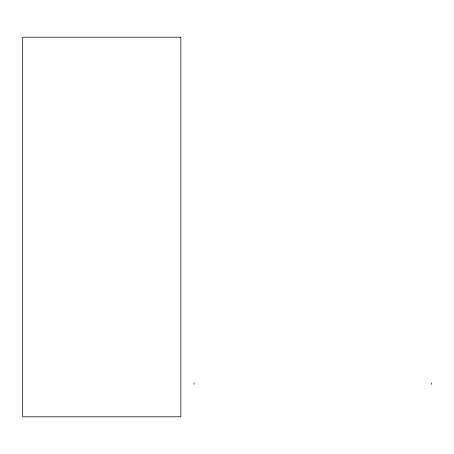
<?xml version="1.0" encoding="UTF-8"?>
<svg xmlns="http://www.w3.org/2000/svg" width="454" height="454" viewBox="0 0 454 454"><rect width="100%" height="100%" fill="white"/><g stroke="black" fill="none" stroke-linecap="round" stroke-linejoin="round"><path stroke-width="0.68" d="M431.3 382.887L431.3 384.351M194.074 382.887L194.074 384.351M180.851 37.194L22.7 37.194L22.7 416.806L180.851 416.806L180.851 37.194"/></g></svg>
